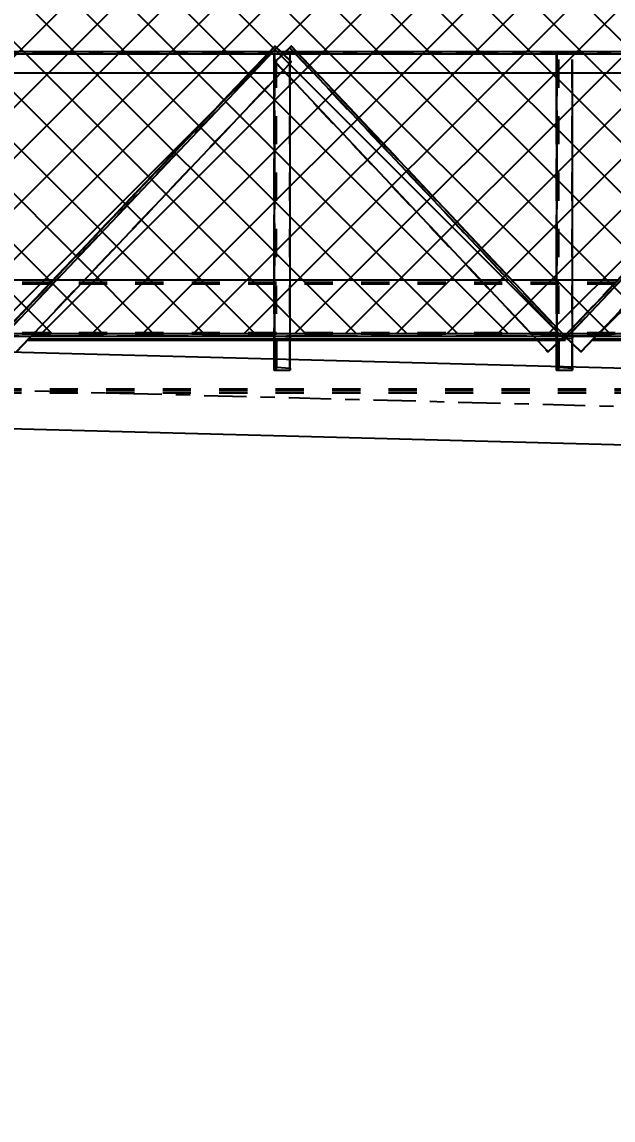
# Model space of a CAD drawing. Header units: millimetres. Extents: x 2368 to 8313, y 7493 to 11698.
# Drawn here: x 5338.7 to 5380.6, y 11217.9 to 11295.7 of the extents above; entities that cross this region are included whole.
import ezdxf

# ---------------------------------------------------------------- set-up
doc = ezdxf.new("R2010")
doc.units = ezdxf.units.MM
for name, pattern in [('XKITLINE00', [0]), ('XKITLINE02', [4, 2, -2]), ('XKITLINE03', [6, 3, -1, 1, -1])]:
    doc.linetypes.add(name, pattern=pattern)
doc.styles.add('ROMANS', font='romans.shx')
doc.dimstyles.new('MD300', dxfattribs={"dimtxt": 2.5, "dimasz": 2.5, "dimexe": 1, "dimexo": 1, "dimgap": 0.5, "dimtad": 1, "dimdec": 1, "dimlfac": 50, "dimrnd": 0.5, "dimdsep": 46, "dimtxsty": 'ROMANS', "dimcen": 1, "dimclrd": 146, "dimclre": 146, "dimclrt": 30, "dimadec": 1, "dimazin": 2, "dimtfac": 1, "dimtdec": 1, "dimtmove": 0, "dimatfit": 1, "dimfxl": 1, "dimtolj": 1, "dimtzin": 0, "dimlwd": -1, "dimlwe": -1, "dimarcsym": 0})

# ---------------------------------------------------------------- blocks, each defined once
blk = doc.blocks.new('*D29')
at = {"color": 146, "transparency": 16777216}
for p, q in [((6169.047, 11249.197), (6169.047, 10991.038)), ((5216.588, 11053.98), (5216.588, 10991.038)), ((5219.088, 10992.038), (6166.547, 10992.038))]:
    blk.add_line(p, q, dxfattribs=at)
for points in [[(5219.088, 10992.455), (5219.088, 10991.621), (5216.588, 10992.038)], [(6166.547, 10992.455), (6166.547, 10991.621), (6169.047, 10992.038)]]:
    blk.add_solid(points, dxfattribs=at)
at = {"layer": 'Defpoints', "color": 0, "transparency": 16777216}
for p in [(6169.047, 11250.197), (5216.588, 11054.98), (6169.047, 10992.038)]:
    blk.add_point(p, dxfattribs=at)
at = {"color": 30, "transparency": 16777216, "insert": (5692.818, 10993.788), "char_height": 2.5, "attachment_point": 5, "style": 'ROMANS'}
blk.add_mtext('\\A1;47623', dxfattribs=at)
blk = doc.blocks.new('*D37')
at = {"color": 146, "transparency": 16777216}
for p, q in [((6544.584, 11276.27), (6544.584, 10979.265)), ((5216.588, 11053.98), (5216.588, 10979.265)), ((5219.088, 10980.265), (6542.084, 10980.265))]:
    blk.add_line(p, q, dxfattribs=at)
for points in [[(5219.088, 10980.681), (5219.088, 10979.848), (5216.588, 10980.265)], [(6542.084, 10980.681), (6542.084, 10979.848), (6544.584, 10980.265)]]:
    blk.add_solid(points, dxfattribs=at)
at = {"layer": 'Defpoints', "color": 0, "transparency": 16777216}
for p in [(6544.584, 11277.27), (5216.588, 11054.98), (6544.584, 10980.265)]:
    blk.add_point(p, dxfattribs=at)
at = {"color": 30, "transparency": 16777216, "insert": (5880.586, 10982.015), "char_height": 2.5, "attachment_point": 5, "style": 'ROMANS'}
blk.add_mtext('\\A1;66400', dxfattribs=at)
blk = doc.blocks.new('*D38')
at = {"color": 146, "transparency": 16777216}
for p, q in [((3888.584, 11276.27), (3888.584, 10968.162)), ((6544.588, 11276.271), (6544.588, 10968.162)), ((6542.088, 10969.162), (3891.084, 10969.162))]:
    blk.add_line(p, q, dxfattribs=at)
for points in [[(3891.084, 10969.579), (3891.084, 10968.745), (3888.584, 10969.162)], [(6542.088, 10969.579), (6542.088, 10968.745), (6544.588, 10969.162)]]:
    blk.add_solid(points, dxfattribs=at)
at = {"layer": 'Defpoints', "color": 0, "transparency": 16777216}
for p in [(3888.584, 11277.27), (6544.588, 11277.271), (3888.584, 10969.162)]:
    blk.add_point(p, dxfattribs=at)
at = {"color": 30, "transparency": 16777216, "insert": (5216.586, 10970.912), "char_height": 2.5, "attachment_point": 5, "style": 'ROMANS'}
blk.add_mtext('\\A1;132800', dxfattribs=at)

msp = doc.modelspace()

# ---------------------------------------------------------------- hatches: boundary and pattern name
h = msp.add_hatch()
h.set_pattern_fill('ANSI37', color=1, scale=0.8, style=0)
h.set_pattern_definition([(45, (2834.9725, 7557.9502), (-1.7960512, 1.7960512), []), (135, (2834.9725, 7557.9502), (-1.7960512, -1.7960512), [])])
h.paths.add_polyline_path([(5426.5882, 11273.5862), (5426.5882, 11311.4162), (5306.5882, 11311.4162), (5306.5882, 11273.5862)])

# ---------------------------------------------------------------- linework, layer by layer
at = {"color": 3, "linetype": 'XKITLINE02'}
for p, q in [((5356.6281, 11293.9667), (5337.1382, 11273.4162)), ((5337.1382, 11273.4162), (5356.6282, 11293.9667)), ((5337.1672, 11273.4162), (5356.6572, 11293.9667)), ((5337.2543, 11273.3061), (5356.7442, 11293.8566)), ((5337.2543, 11273.3061), (5356.7442, 11293.8566)), ((5337.2833, 11273.3061), (5356.7733, 11293.8566)), ((5356.626, 11292.8676), (5357.7908, 11293.9644)), ((5356.6281, 11293.9667), (5357.7891, 11292.8657)), ((5356.6281, 11293.9667), (5356.6282, 11293.9667)), ((5356.6282, 11293.9667), (5356.7442, 11293.8566)), ((5356.655, 11292.8676), (5357.8199, 11293.9644)), ((5356.6571, 11293.9667), (5356.6571, 11293.9667)), ((5356.6572, 11293.9667), (5357.8181, 11292.8657)), ((5356.7442, 11293.8566), (5356.7442, 11293.8566)), ((5357.6744, 11293.8547), (5357.7909, 11293.9644)), ((5357.6744, 11293.8547), (5357.6744, 11293.8547)), ((5357.6744, 11293.8547), (5377.0217, 11273.3065)), ((5357.6744, 11293.8547), (5377.0217, 11273.3065)), ((5357.7034, 11293.8547), (5357.8198, 11293.9644)), ((5357.7034, 11293.8547), (5377.0507, 11273.3065)), ((5357.7909, 11293.9644), (5357.7908, 11293.9644)), ((5357.7908, 11293.9644), (5377.1382, 11273.4162)), ((5357.7909, 11293.9644), (5377.1382, 11273.4162)), ((5357.8199, 11293.9644), (5377.1672, 11273.4162)), ((5377.1382, 11273.4162), (5396.6281, 11293.9667)), ((5377.1382, 11273.4162), (5396.6282, 11293.9667)), ((5377.1672, 11273.4162), (5396.6572, 11293.9667)), ((5377.2543, 11273.3061), (5396.7442, 11293.8566)), ((5377.2543, 11273.3061), (5396.7442, 11293.8566)), ((5377.2833, 11273.3061), (5396.7733, 11293.8566)), ((5298.7444, 11293.5862), (5462.4601, 11293.5862)), ((5298.7444, 11293.4162), (5462.4601, 11293.4162)), ((5298.7444, 11293.4162), (5462.4601, 11293.4162)), ((5298.7444, 11293.4162), (5462.4601, 11293.4162)), ((5300.9482, 11293.5862), (5432.2282, 11293.5862)), ((5301.2246, 11293.4162), (5431.9518, 11293.4162)), ((5310.3387, 11293.4162), (5428.5046, 11293.4162)), ((5310.4103, 11293.5862), (5428.2282, 11293.5862)), ((5354.8737, 11292.0862), (5356.2963, 11293.5862)), ((5354.8737, 11292.0862), (5356.2963, 11293.5862)), ((5355.0942, 11292.0862), (5356.5168, 11293.5862)), ((5355.0942, 11292.0862), (5356.5168, 11293.5862)), ((5356.5882, 11271.0162), (5356.5882, 11293.4162)), ((5356.5882, 11293.4162), (5357.6882, 11293.4162)), ((5356.6172, 11293.4162), (5357.7172, 11293.4162)), ((5356.6172, 11292.0862), (5356.6172, 11293.4162)), ((5356.6172, 11271.0162), (5356.6172, 11293.4162)), ((5356.6172, 11293.4162), (5357.7172, 11293.4162)), ((5356.6172, 11293.4162), (5357.7172, 11293.4162)), ((5356.6172, 11292.0862), (5356.6172, 11293.4162)), ((5356.6549, 11292.8676), (5357.4182, 11293.5862)), ((5356.6549, 11292.8676), (5357.4182, 11293.5862)), ((5356.7282, 11271.0162), (5356.7282, 11293.4162)), ((5356.7572, 11271.0162), (5356.7572, 11293.4162)), ((5356.7572, 11271.0162), (5356.7572, 11293.4162)), ((5356.7572, 11271.0162), (5356.7572, 11293.4162)), ((5357.0584, 11293.5862), (5357.8181, 11292.8657)), ((5357.0584, 11293.5862), (5357.8181, 11292.8657)), ((5357.6882, 11271.0162), (5357.6882, 11293.4162)), ((5357.7172, 11292.0862), (5357.7172, 11293.4162)), ((5357.7172, 11271.0162), (5357.7172, 11293.4162)), ((5357.7172, 11292.0862), (5357.7172, 11293.4162)), ((5357.9562, 11293.5862), (5359.3685, 11292.0862)), ((5357.9562, 11293.5862), (5359.3685, 11292.0862)), ((5358.1759, 11293.5862), (5359.5883, 11292.0862)), ((5358.1759, 11293.5862), (5359.5883, 11292.0862)), ((5376.5882, 11271.0162), (5376.5882, 11293.4162)), ((5376.5882, 11293.4162), (5377.6882, 11293.4162)), ((5376.6172, 11293.4162), (5377.7172, 11293.4162)), ((5376.6172, 11273.7669), (5376.6172, 11293.4162)), ((5376.6172, 11293.4162), (5377.7172, 11293.4162)), ((5376.6172, 11273.7669), (5376.6172, 11293.4162)), ((5376.6172, 11271.0162), (5376.6172, 11293.4162)), ((5376.6172, 11293.4162), (5377.7172, 11293.4162)), ((5376.7282, 11271.0162), (5376.7282, 11293.4162)), ((5376.7572, 11271.0162), (5376.7572, 11293.4162)), ((5376.7572, 11271.0162), (5376.7572, 11293.4162)), ((5376.7572, 11271.0162), (5376.7572, 11293.4162)), ((5377.6882, 11271.0162), (5377.6882, 11293.4162)), ((5377.7172, 11273.7636), (5377.7172, 11293.4162)), ((5377.7172, 11273.7636), (5377.7172, 11293.4162)), ((5377.7172, 11271.0162), (5377.7172, 11293.4162)), ((5338.2991, 11272.3152), (5357.7891, 11292.8657)), ((5338.3282, 11272.3152), (5357.8181, 11292.8657)), ((5356.6172, 11291.5995), (5357.8181, 11292.8657)), ((5356.6172, 11291.5995), (5357.8181, 11292.8657)), ((5356.626, 11292.8676), (5375.9733, 11272.3194)), ((5356.6549, 11292.8676), (5357.7172, 11291.7394)), ((5356.6549, 11292.8676), (5357.7172, 11291.7394)), ((5356.655, 11292.8676), (5376.0023, 11272.3194)), ((5378.2991, 11272.3152), (5397.7891, 11292.8657)), ((5378.3282, 11272.3152), (5397.8181, 11292.8657)), ((5298.7444, 11292.0862), (5462.4601, 11292.0862)), ((5300.9482, 11292.0862), (5432.2282, 11292.0862)), ((5309.7791, 11292.0862), (5428.2282, 11292.0862)), ((5298.7444, 11277.4162), (5462.4534, 11277.4162)), ((5298.7444, 11277.4162), (5462.4534, 11277.4162)), ((5298.7445, 11277.4162), (5462.4535, 11277.4162)), ((5298.7445, 11277.4162), (5462.4535, 11277.4162)), ((5340.9607, 11277.4162), (5343.1659, 11277.4162)), ((5340.9607, 11277.4162), (5343.1659, 11277.4162)), ((5356.6172, 11277.4162), (5357.7172, 11277.4162)), ((5356.6172, 11277.4162), (5357.7172, 11277.4162)), ((5371.2034, 11277.4162), (5373.401, 11277.4162)), ((5371.2034, 11277.4162), (5373.401, 11277.4162)), ((5376.6172, 11277.4162), (5377.7172, 11277.4162)), ((5376.6172, 11277.4162), (5377.7172, 11277.4162)), ((5298.7444, 11277.2462), (5462.4534, 11277.2462)), ((5298.7444, 11277.2462), (5462.4534, 11277.2462)), ((5298.7444, 11277.1398), (5462.4534, 11277.1398)), ((5298.7444, 11277.1398), (5462.4534, 11277.1398)), ((5298.7445, 11277.2462), (5462.4535, 11277.2462)), ((5298.7445, 11277.2462), (5462.4535, 11277.2462)), ((5298.7445, 11277.1398), (5462.4535, 11277.1398)), ((5298.7445, 11277.1398), (5462.4535, 11277.1398)), ((5298.7444, 11273.6926), (5462.4534, 11273.6926)), ((5298.7444, 11273.6926), (5462.4534, 11273.6926)), ((5298.7444, 11273.5862), (5462.4534, 11273.5862)), ((5298.7444, 11273.5862), (5462.4534, 11273.5862)), ((5298.7445, 11273.6926), (5462.4535, 11273.6926)), ((5298.7445, 11273.6926), (5462.4535, 11273.6926)), ((5298.7445, 11273.5862), (5462.4535, 11273.5862)), ((5298.7445, 11273.5862), (5462.4535, 11273.5862)), ((5376.6172, 11273.7669), (5376.6172, 11274.0003)), ((5376.6172, 11273.7669), (5376.6172, 11274.0003)), ((5377.7172, 11273.7636), (5377.7172, 11273.9961)), ((5377.7172, 11273.7636), (5377.7172, 11273.9961)), ((5298.7445, 11273.4162), (5462.4535, 11273.4162)), ((5298.7445, 11273.4162), (5462.4535, 11273.4162)), ((5304.6882, 11273.4162), (5428.4882, 11273.4162)), ((5306.5882, 11273.4162), (5426.5882, 11273.4162)), ((5334.9696, 11273.4162), (5339.3723, 11273.4162)), ((5334.9696, 11273.4162), (5339.3723, 11273.4162)), ((5335.1296, 11273.2462), (5339.2111, 11273.2462)), ((5335.2298, 11273.1398), (5339.1102, 11273.1398)), ((5356.6172, 11273.4162), (5357.7172, 11273.4162)), ((5356.6172, 11273.4162), (5357.7172, 11273.4162)), ((5356.6172, 11273.4162), (5357.7172, 11273.4162)), ((5356.6172, 11273.4162), (5356.6172, 11271.0162)), ((5356.6172, 11273.4162), (5356.6172, 11271.0162)), ((5356.6172, 11273.4162), (5357.7172, 11273.4162)), ((5356.6172, 11273.4162), (5356.6172, 11271.0162)), ((5356.6172, 11273.4162), (5356.6172, 11271.0162)), ((5356.6172, 11273.2462), (5357.7172, 11273.2462)), ((5356.6172, 11273.1398), (5357.7172, 11273.1398)), ((5356.7572, 11273.2034), (5357.7172, 11273.2802)), ((5356.7572, 11273.2034), (5357.7172, 11273.2802)), ((5356.7572, 11273.2034), (5357.7172, 11273.2802)), ((5356.7572, 11273.2034), (5356.7572, 11271.229)), ((5356.7572, 11273.2034), (5356.7572, 11271.229)), ((5356.7572, 11273.2034), (5356.7572, 11271.229)), ((5356.7572, 11273.2034), (5356.7572, 11273.2034)), ((5356.7572, 11273.2034), (5356.7572, 11271.229)), ((5357.7172, 11273.4162), (5357.7172, 11273.2802)), ((5357.7172, 11273.4162), (5357.7172, 11273.2802)), ((5357.7172, 11273.4162), (5357.7172, 11273.2802)), ((5357.7172, 11273.4162), (5357.7172, 11273.2802)), ((5357.7172, 11273.2802), (5357.7172, 11273.2802)), ((5374.9696, 11273.4162), (5379.3723, 11273.4162)), ((5374.9696, 11273.4162), (5379.3723, 11273.4162)), ((5375.1296, 11273.2462), (5379.2111, 11273.2462)), ((5375.2298, 11273.1398), (5379.1102, 11273.1398)), ((5375.9733, 11272.3194), (5377.1382, 11273.4162)), ((5376.0023, 11272.3194), (5377.1672, 11273.4162)), ((5376.6172, 11272.8983), (5377.1672, 11273.4162)), ((5376.6172, 11273.4162), (5377.7172, 11273.4162)), ((5376.6172, 11273.4162), (5376.6172, 11271.0162)), ((5376.6172, 11273.4162), (5376.6172, 11271.0162)), ((5376.6172, 11273.4162), (5377.7172, 11273.4162)), ((5376.6172, 11273.4162), (5376.6172, 11271.0162)), ((5376.6172, 11273.4162), (5376.6172, 11271.0162)), ((5376.6172, 11272.8983), (5377.0507, 11273.3065)), ((5376.7572, 11273.2034), (5377.7172, 11273.2802)), ((5376.7572, 11273.2034), (5377.7172, 11273.2802)), ((5376.7572, 11273.2034), (5377.7172, 11273.2802)), ((5376.7572, 11273.2034), (5376.7572, 11271.229)), ((5376.7572, 11273.2034), (5376.7572, 11273.2034)), ((5376.7572, 11273.2034), (5376.7572, 11271.229)), ((5376.7572, 11273.2034), (5376.7572, 11271.229)), ((5376.7572, 11273.2034), (5376.7572, 11271.229)), ((5377.0217, 11273.3065), (5377.1382, 11273.4162)), ((5377.0217, 11273.3065), (5377.0217, 11273.3065)), ((5377.0507, 11273.3065), (5377.0507, 11273.3065)), ((5377.1382, 11273.4162), (5377.1382, 11273.4162)), ((5377.1382, 11273.4162), (5378.2991, 11272.3152)), ((5377.1382, 11273.4162), (5377.2543, 11273.3061)), ((5377.1382, 11273.4162), (5377.1382, 11273.4162)), ((5377.1672, 11273.4162), (5377.1672, 11273.4162)), ((5377.1672, 11273.4162), (5378.3282, 11272.3152)), ((5377.2543, 11273.3061), (5377.2543, 11273.3061)), ((5377.2833, 11273.3061), (5377.7172, 11272.8946)), ((5377.2833, 11273.3061), (5377.7172, 11272.8946)), ((5377.7172, 11273.4162), (5377.7172, 11273.2802)), ((5377.7172, 11273.4162), (5377.7172, 11273.2802)), ((5377.7172, 11273.4162), (5377.7172, 11273.2802)), ((5377.7172, 11273.4162), (5377.7172, 11273.2802)), ((5377.7172, 11273.2802), (5377.7172, 11273.2802)), ((5356.6172, 11271.0162), (5356.6172, 11271.798)), ((5356.6172, 11271.0162), (5356.6172, 11271.798)), ((5356.7572, 11271.229), (5357.7172, 11271.1522)), ((5356.7572, 11271.229), (5357.7172, 11271.1522)), ((5356.7572, 11271.229), (5356.7572, 11271.229)), ((5356.7572, 11271.229), (5357.7172, 11271.1522)), ((5357.7172, 11271.0162), (5357.7172, 11271.7689)), ((5357.7172, 11271.0162), (5357.7172, 11271.7689)), ((5357.7172, 11271.1522), (5357.7172, 11271.0162)), ((5357.7172, 11271.1522), (5357.7172, 11271.0162)), ((5357.7172, 11271.1522), (5357.7172, 11271.0162)), ((5357.7172, 11271.1522), (5357.7172, 11271.1522)), ((5357.7172, 11271.1522), (5357.7172, 11271.0162)), ((5376.6172, 11271.0162), (5376.6172, 11271.2678)), ((5376.6172, 11271.0162), (5376.6172, 11271.2678)), ((5376.7572, 11271.229), (5377.7172, 11271.1522)), ((5376.7572, 11271.229), (5376.7572, 11271.229)), ((5376.7572, 11271.229), (5377.7172, 11271.1522)), ((5376.7572, 11271.229), (5377.7172, 11271.1522)), ((5377.7172, 11271.0162), (5377.7172, 11271.2386)), ((5377.7172, 11271.0162), (5377.7172, 11271.2386)), ((5377.7172, 11271.1522), (5377.7172, 11271.0162)), ((5377.7172, 11271.1522), (5377.7172, 11271.1522)), ((5377.7172, 11271.1522), (5377.7172, 11271.0162)), ((5377.7172, 11271.1522), (5377.7172, 11271.0162)), ((5377.7172, 11271.1522), (5377.7172, 11271.0162)), ((5356.5882, 11271.0162), (5357.6882, 11271.0162)), ((5356.6172, 11271.0162), (5357.7172, 11271.0162)), ((5356.6172, 11271.0162), (5357.7172, 11271.0162)), ((5356.6172, 11271.0162), (5357.7172, 11271.0162)), ((5356.6172, 11271.0162), (5357.7172, 11271.0162)), ((5356.6172, 11271.0162), (5357.7172, 11271.0162)), ((5376.5882, 11271.0162), (5377.6882, 11271.0162)), ((5376.6172, 11271.0162), (5377.7172, 11271.0162)), ((5376.6172, 11271.0162), (5377.7172, 11271.0162)), ((5376.6172, 11271.0162), (5377.7172, 11271.0162)), ((5376.6172, 11271.0162), (5377.7172, 11271.0162)), ((5376.6172, 11271.0162), (5377.7172, 11271.0162)), ((5304.6882, 11269.6926), (5428.4882, 11269.6926)), ((5304.6882, 11269.5862), (5428.4882, 11269.5862)), ((5304.6882, 11269.4162), (5428.4882, 11269.4162))]:
    msp.add_line(p, q, dxfattribs=at)
at = {"color": 1, "linetype": 'XKITLINE03'}
for p, q in [((5337.1382, 11273.4162), (5356.6281, 11293.9667)), ((5337.1672, 11273.4162), (5356.6572, 11293.9667)), ((5356.6571, 11293.9667), (5337.1672, 11273.4162)), ((5356.6571, 11293.9667), (5337.1672, 11273.4162)), ((5357.7908, 11293.9644), (5377.1382, 11273.4162)), ((5377.1672, 11273.4162), (5357.8198, 11293.9644)), ((5377.1672, 11273.4162), (5357.8198, 11293.9644)), ((5357.8199, 11293.9644), (5377.1672, 11273.4162)), ((5377.1382, 11273.4162), (5396.6281, 11293.9667)), ((5396.6571, 11293.9667), (5377.1672, 11273.4162)), ((5377.1672, 11273.4162), (5396.6572, 11293.9667)), ((5396.6571, 11293.9667), (5377.1672, 11273.4162)), ((5298.7444, 11293.4162), (5462.4601, 11293.4162)), ((5462.4601, 11293.4162), (5298.7444, 11293.4162)), ((5462.4601, 11293.4162), (5298.7444, 11293.4162)), ((5356.5882, 11271.0162), (5356.5882, 11293.4162)), ((5356.6172, 11293.4162), (5356.6172, 11271.0162)), ((5356.6172, 11271.0162), (5356.6172, 11293.4162)), ((5356.6172, 11293.4162), (5356.6172, 11271.0162)), ((5376.5882, 11271.0162), (5376.5882, 11293.4162)), ((5376.6172, 11293.4162), (5376.6172, 11271.0162)), ((5376.6172, 11293.4162), (5376.6172, 11271.0162)), ((5376.6172, 11271.0162), (5376.6172, 11293.4162)), ((5462.4534, 11273.4162), (5298.7444, 11273.4162)), ((5462.4534, 11273.4162), (5298.7444, 11273.4162)), ((5298.7445, 11273.4162), (5462.4535, 11273.4162)), ((5298.7445, 11273.4162), (5462.4535, 11273.4162)), ((5428.4882, 11273.4162), (5304.6882, 11273.4162)), ((5356.6172, 11273.4162), (5356.6172, 11273.4162)), ((5356.6172, 11273.4162), (5356.6172, 11273.4162)), ((5376.6172, 11273.4162), (5376.6172, 11273.4162)), ((5376.6172, 11273.4162), (5376.6172, 11273.4162))]:
    msp.add_line(p, q, dxfattribs=at)
at = {"color": 7, "linetype": 'XKITLINE00'}
for p, q in [((5356.2963, 11293.5862), (5356.6571, 11293.9667)), ((5356.2963, 11293.5862), (5356.6571, 11293.9667)), ((5356.5168, 11293.5862), (5356.7732, 11293.8566)), ((5356.5168, 11293.5862), (5356.7732, 11293.8566)), ((5356.6571, 11293.9667), (5356.7732, 11293.8566)), ((5356.6571, 11293.9667), (5357.0584, 11293.5862)), ((5356.7732, 11293.8566), (5357.0584, 11293.5862)), ((5357.4182, 11293.5862), (5357.8198, 11293.9644)), ((5357.4182, 11293.5862), (5357.7034, 11293.8547)), ((5357.7034, 11293.8547), (5357.8198, 11293.9644)), ((5357.7034, 11293.8547), (5357.9562, 11293.5862)), ((5357.7034, 11293.8547), (5357.9562, 11293.5862)), ((5357.8198, 11293.9644), (5358.1759, 11293.5862)), ((5357.8198, 11293.9644), (5358.1759, 11293.5862)), ((5311.2146, 11293.5862), (5448.393, 11293.5862)), ((5311.2146, 11293.5862), (5448.393, 11293.5862)), ((5310.5834, 11292.0862), (5449.0105, 11292.0862)), ((5310.5834, 11292.0862), (5449.0105, 11292.0862)), ((5337.1672, 11273.4162), (5354.8737, 11292.0862)), ((5337.1672, 11273.4162), (5354.8737, 11292.0862)), ((5337.2833, 11273.3061), (5355.0942, 11292.0862)), ((5337.2833, 11273.3061), (5355.0942, 11292.0862)), ((5338.3281, 11272.3152), (5356.6172, 11291.5995)), ((5338.3281, 11272.3152), (5356.6172, 11291.5995)), ((5356.6172, 11271.798), (5356.6172, 11292.0862)), ((5356.6172, 11271.798), (5356.6172, 11292.0862)), ((5357.7172, 11271.7689), (5357.7172, 11292.0862)), ((5357.7172, 11271.7689), (5357.7172, 11292.0862)), ((5357.7172, 11291.7394), (5376.0023, 11272.3194)), ((5357.7172, 11291.7394), (5376.0023, 11272.3194)), ((5359.3685, 11292.0862), (5377.0507, 11273.3065)), ((5359.3685, 11292.0862), (5377.0507, 11273.3065)), ((5359.5883, 11292.0862), (5377.1672, 11273.4162)), ((5359.5883, 11292.0862), (5377.1672, 11273.4162)), ((5376.6172, 11274.0003), (5376.6172, 11292.0862)), ((5376.6172, 11274.0003), (5376.6172, 11292.0862)), ((5377.1672, 11273.4162), (5394.8737, 11292.0862)), ((5377.1672, 11273.4162), (5394.8737, 11292.0862)), ((5377.2833, 11273.3061), (5395.0942, 11292.0862)), ((5377.2833, 11273.3061), (5395.0942, 11292.0862)), ((5377.7172, 11273.9961), (5377.7172, 11292.0862)), ((5377.7172, 11273.9961), (5377.7172, 11292.0862)), ((5378.3281, 11272.3152), (5396.6172, 11291.5995)), ((5378.3281, 11272.3152), (5396.6172, 11291.5995)), ((5337.7172, 11277.4162), (5340.9607, 11277.4162)), ((5337.7172, 11277.4162), (5340.9607, 11277.4162)), ((5343.1659, 11277.4162), (5356.6172, 11277.4162)), ((5343.1659, 11277.4162), (5356.6172, 11277.4162)), ((5357.7172, 11277.4162), (5371.2034, 11277.4162)), ((5357.7172, 11277.4162), (5371.2034, 11277.4162)), ((5373.401, 11277.4162), (5376.6172, 11277.4162)), ((5373.401, 11277.4162), (5376.6172, 11277.4162)), ((5377.7172, 11277.4162), (5380.9607, 11277.4162)), ((5377.7172, 11277.4162), (5380.9607, 11277.4162)), ((5376.6172, 11271.2678), (5376.6172, 11273.7669)), ((5376.6172, 11271.2678), (5376.6172, 11273.7669)), ((5377.7172, 11271.2386), (5377.7172, 11273.7636)), ((5377.7172, 11271.2386), (5377.7172, 11273.7636)), ((5339.1102, 11273.1398), (5356.6172, 11273.1398)), ((5339.2111, 11273.2462), (5356.6172, 11273.2462)), ((5339.3723, 11273.4162), (5356.6172, 11273.4162)), ((5339.3723, 11273.4162), (5356.6172, 11273.4162)), ((5357.7172, 11273.4162), (5374.9696, 11273.4162)), ((5357.7172, 11273.4162), (5374.9696, 11273.4162)), ((5357.7172, 11273.2462), (5375.1296, 11273.2462)), ((5357.7172, 11273.1398), (5375.2298, 11273.1398)), ((5376.0023, 11272.3194), (5376.6172, 11272.8983)), ((5376.0023, 11272.3194), (5376.6172, 11272.8983)), ((5377.0507, 11273.3065), (5377.1672, 11273.4162)), ((5377.0507, 11273.3065), (5377.1672, 11273.4162)), ((5377.0507, 11273.3065), (5377.0507, 11273.3065)), ((5377.1672, 11273.4162), (5377.2833, 11273.3061)), ((5377.1672, 11273.4162), (5377.2833, 11273.3061)), ((5377.7172, 11272.8946), (5378.3281, 11272.3152)), ((5377.7172, 11272.8946), (5378.3281, 11272.3152)), ((5379.1102, 11273.1398), (5396.6172, 11273.1398)), ((5379.2111, 11273.2462), (5396.6172, 11273.2462)), ((5379.3723, 11273.4162), (5396.6172, 11273.4162)), ((5379.3723, 11273.4162), (5396.6172, 11273.4162))]:
    msp.add_line(p, q, dxfattribs=at)
at = {"color": 8, "linetype": 'XKITLINE00'}
for p, q in [((5449.9715, 11269.3232), (5311.4996, 11272.9941)), ((5449.8274, 11263.8865), (5311.3554, 11267.5574))]:
    msp.add_line(p, q, dxfattribs=at)
at = {"color": 8, "linetype": 'XKITLINE03'}
msp.add_line((5462.5882, 11266.2684), (5298.5882, 11270.6161), dxfattribs=at)
msp.add_line((5462.5882, 11266.2684), (5298.5882, 11270.6161), dxfattribs=at)
msp.add_lwpolyline([(5306.5882, 11311.4162), (5426.5882, 11311.4162), (5426.5882, 11273.5862), (5306.5882, 11273.5862)], close=True)
at = {"color": 1}
msp.add_lwpolyline([(5306.5882, 11311.4162), (5426.5882, 11311.4162), (5426.5882, 11273.5862), (5306.5882, 11273.5862)], close=True, dxfattribs=at)
at = {"color": 1, "linetype": 'XKITLINE00'}
for centre in [(5356.6281, 11293.9667), (5356.6571, 11293.9667), (5356.6571, 11293.9667), (5356.6572, 11293.9667), (5357.7908, 11293.9644), (5357.8198, 11293.9644), (5357.8198, 11293.9644), (5357.8199, 11293.9644), (5356.5882, 11293.4162), (5356.6172, 11293.4162), (5356.6172, 11293.4162), (5356.6172, 11293.4162), (5376.5882, 11293.4162), (5376.6172, 11293.4162), (5376.6172, 11293.4162), (5376.6172, 11293.4162), (5356.6172, 11273.4162), (5356.6172, 11273.4162), (5376.6172, 11273.4162), (5376.6172, 11273.4162), (5377.1382, 11273.4162), (5377.1382, 11273.4162), (5377.1672, 11273.4162), (5377.1672, 11273.4162), (5377.1672, 11273.4162), (5377.1672, 11273.4162), (5377.1672, 11273.4162), (5377.1672, 11273.4162), (5356.5882, 11271.0162), (5356.6172, 11271.0162), (5356.6172, 11271.0162), (5356.6172, 11271.0162), (5376.5882, 11271.0162), (5376.6172, 11271.0162), (5376.6172, 11271.0162), (5376.6172, 11271.0162)]:
    msp.add_circle(centre, 0.004, dxfattribs=at)

# ---------------------------------------------------------------- dimensions: what is measured, and where the dimension line sits
for base, p1, p2, picture, middle in [((3888.5836, 10969.1621), (6544.5882, 11277.2708), (3888.5836, 11277.2703), '*D38', (5216.5859, 10970.9121)), ((6544.5838, 10980.2647), (5216.5882, 11054.9804), (6544.5838, 11277.2701), '*D37', (5880.586, 10982.0147)), ((6169.0475, 10992.0378), (5216.5882, 11054.9804), (6169.0475, 11250.197), '*D29', (5692.8178, 10993.7878))]:
    dim = msp.add_linear_dim(base=base, p1=p1, p2=p2, dimstyle='MD300')
    dim.commit()
    dim.dimension.update_dxf_attribs({"geometry": picture, "text_midpoint": middle})

doc.saveas('drawing.dxf')
